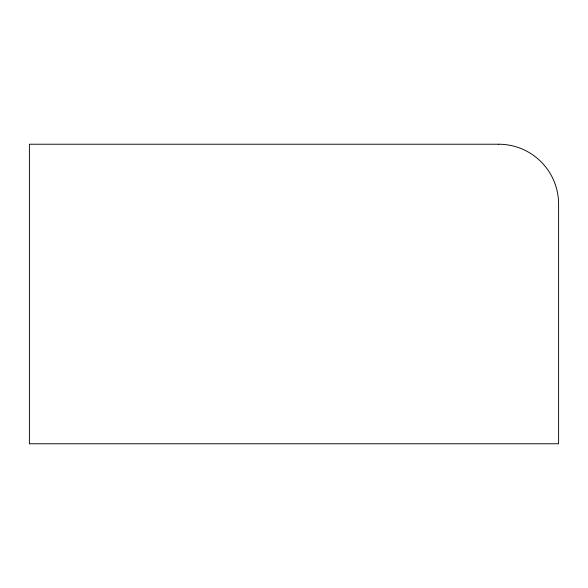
<?xml version="1.0" encoding="UTF-8"?>
<svg xmlns="http://www.w3.org/2000/svg" width="588" height="588" viewBox="0 0 588 588"><rect width="100%" height="100%" fill="white"/><g stroke="black" fill="none" stroke-linecap="round" stroke-linejoin="round"><path stroke-width="0.88" d="M498.69 144.229L29.4 144.229L29.4 443.771L558.6 443.771L558.6 204.139A59.91 59.91 0 0 0 498.69 144.229"/></g></svg>
